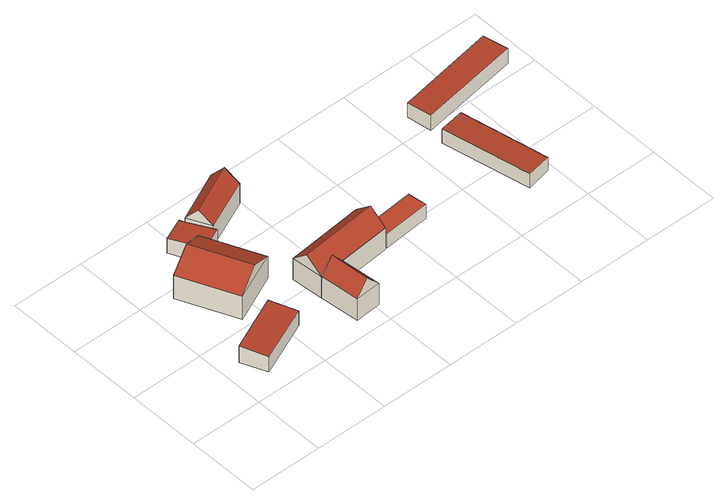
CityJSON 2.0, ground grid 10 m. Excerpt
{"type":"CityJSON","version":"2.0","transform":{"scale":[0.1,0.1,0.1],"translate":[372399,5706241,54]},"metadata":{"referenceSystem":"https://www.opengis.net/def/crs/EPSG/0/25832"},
"CityObjects":{
"building1":{"type":"Building","attributes":{"Gemeindeschluessel":"05911000","Geometrietyp2DReferenz":"3000","function":"31001_2723","roofType":"2100","measuredHeight":2.68,"storeysAboveGround":1},"geometry":[{"type":"Solid","lod":"2","boundaries":[[[[0,1,2,3]],[[4,5,1,0]],[[6,7,5,4]],[[3,2,7,6]],[[4,0,3,6]],[[1,5,7,2]]]],"semantics":{"surfaces":[{"type":"WallSurface"},{"type":"RoofSurface"},{"type":"GroundSurface"}],"values":[[0,0,0,0,1,2]]}}]},
"building2":{"type":"Building","attributes":{"Gemeindeschluessel":"05911000","Geometrietyp2DReferenz":"3000","function":"31001_1010","roofType":"3100","measuredHeight":5.35,"storeysAboveGround":1},"address":[{"country":"Germany","locality":"Bochum","thoroughfareNumber":"20b","thoroughfareName":"Blücherstr."}],"geometry":[{"type":"Solid","lod":"2","boundaries":[[[[8,9,10,11]],[[12,13,9,8]],[[14,15,13,12]],[[16,17,15,14]],[[18,19,17,16]],[[11,10,19,18]],[[11,18,20,21,22,8]],[[12,22,21,14]],[[20,18,16]],[[21,20,16,14]],[[22,12,8]],[[9,13,15,17,19,10]]]],"semantics":{"surfaces":[{"type":"WallSurface"},{"type":"RoofSurface"},{"type":"GroundSurface"}],"values":[[0,0,0,0,0,0,1,1,0,0,0,2]]}}]},
"building3":{"type":"Building","attributes":{"Gemeindeschluessel":"05911000","Geometrietyp2DReferenz":"3000","function":"31001_2729","roofType":"2100","measuredHeight":2.58,"storeysAboveGround":1},"geometry":[{"type":"Solid","lod":"2","boundaries":[[[[23,24,25,26]],[[27,28,24,23]],[[29,30,28,27]],[[31,32,30,29]],[[33,34,32,31]],[[35,36,34,33]],[[37,38,36,35]],[[26,25,38,37]],[[35,33,31,29,27,23,26,37]],[[24,28,30,32,34,36,38,25]]]],"semantics":{"surfaces":[{"type":"WallSurface"},{"type":"RoofSurface"},{"type":"GroundSurface"}],"values":[[0,0,0,0,0,0,0,0,1,2]]}}]},
"building4":{"type":"Building","attributes":{"Gemeindeschluessel":"05911000","Geometrietyp2DReferenz":"3000","function":"31001_1010"},"address":[{"country":"Germany","locality":"Bochum","thoroughfareNumber":"20a","thoroughfareName":"Blücherstr."}],"children":["building4-1","building4-2"]},
"building4-1":{"type":"BuildingPart","attributes":{"roofType":"5000","measuredHeight":5.35,"storeysAboveGround":1},"parents":["building4"],"geometry":[{"type":"Solid","lod":"2","boundaries":[[[[39,40,41,42]],[[43,44,40,39]],[[45,46,44,43]],[[42,41,47,48]],[[49,50,51,52,53]],[[42,53,52,39]],[[51,50,45,43]],[[52,51,43,39]],[[50,49,48,54,45]],[[49,53,42,48]],[[40,44,46,47,41]],[[46,45,54,48,47]]]],"semantics":{"surfaces":[{"type":"WallSurface"},{"type":"RoofSurface"},{"type":"GroundSurface"},{"type":"ClosureSurface"}],"values":[[0,0,0,0,1,1,0,0,0,0,2,3]]}}]},
"building4-2":{"type":"BuildingPart","attributes":{"roofType":"3100","measuredHeight":5.6,"storeysAboveGround":1},"parents":["building4"],"geometry":[{"type":"Solid","lod":"2","boundaries":[[[[49,48,47,55,56]],[[57,58,46,45]],[[56,55,58,57]],[[54,49,59,45]],[[57,60,56]],[[56,60,59,49]],[[45,59,60,57]],[[47,46,58,55]],[[48,49,54]],[[46,47,48,54,45]]]],"semantics":{"surfaces":[{"type":"WallSurface"},{"type":"RoofSurface"},{"type":"GroundSurface"},{"type":"ClosureSurface"}],"values":[[0,0,0,0,0,1,1,2,0,3]]}}]},
"building5":{"type":"Building","attributes":{"Gemeindeschluessel":"05911000","Geometrietyp2DReferenz":"3000","function":"31001_2729","roofType":"3100","measuredHeight":4.92,"storeysAboveGround":1},"geometry":[{"type":"Solid","lod":"2","boundaries":[[[[61,62,63,64]],[[65,66,62,61]],[[67,68,66,65]],[[64,63,68,67]],[[61,69,65]],[[67,70,64]],[[64,70,69,61]],[[65,69,70,67]],[[62,66,68,63]]]],"semantics":{"surfaces":[{"type":"WallSurface"},{"type":"RoofSurface"},{"type":"GroundSurface"}],"values":[[0,0,0,0,0,0,1,1,2]]}}]},
"building6":{"type":"Building","attributes":{"Gemeindeschluessel":"05911000","Geometrietyp2DReferenz":"3000","function":"31001_2723","roofType":"2100","measuredHeight":2.23,"storeysAboveGround":1},"geometry":[{"type":"Solid","lod":"2","boundaries":[[[[71,72,73,74]],[[75,76,72,71]],[[77,78,76,75]],[[74,73,78,77]],[[75,71,74,77]],[[72,76,78,73]]]],"semantics":{"surfaces":[{"type":"WallSurface"},{"type":"RoofSurface"},{"type":"GroundSurface"}],"values":[[0,0,0,0,1,2]]}}]},
"building7":{"type":"Building","attributes":{"Gemeindeschluessel":"05911000","Geometrietyp2DReferenz":"3000","function":"31001_2721","roofType":"2100","measuredHeight":2.22,"storeysAboveGround":1},"geometry":[{"type":"Solid","lod":"2","boundaries":[[[[79,80,81,82]],[[83,84,80,79]],[[85,86,84,83]],[[82,81,86,85]],[[83,79,82,85]],[[80,84,86,81]]]],"semantics":{"surfaces":[{"type":"WallSurface"},{"type":"RoofSurface"},{"type":"GroundSurface"}],"values":[[0,0,0,0,1,2]]}}]},
"building8":{"type":"Building","attributes":{"Gemeindeschluessel":"05911000","Geometrietyp2DReferenz":"3000","function":"31001_2721","roofType":"2100","measuredHeight":2.35,"storeysAboveGround":1},"geometry":[{"type":"Solid","lod":"2","boundaries":[[[[87,88,89,90]],[[91,92,88,87]],[[93,94,92,91]],[[90,89,94,93]],[[91,87,90,93]],[[88,92,94,89]]]],"semantics":{"surfaces":[{"type":"WallSurface"},{"type":"RoofSurface"},{"type":"GroundSurface"}],"values":[[0,0,0,0,1,2]]}}]}
},
"vertices":[
[9,44,57],[9,44,31],[24,10,31],[24,10,54],[83,77,57],[83,77,31],[99,43,54],[99,43,31],
[130,129,57],[130,129,23],[99,197,23],[99,197,57],[64,99,59],[64,99,23],[29,176,59],[29,176,23],[92,205,58],[92,205,23],[95,206,57],[95,206,23],[92,205,59],[62,191,76],[97,114,76],
[95,206,43],[95,206,18],[99,197,18],[99,197,44],[92,205,43],[92,205,18],[76,239,41],[76,239,18],[106,252,41],[106,252,18],[109,245,41],[109,245,18],[124,214,43],[124,214,18],[126,209,44],[126,209,18],
[251,115,62],[251,115,29],[145,104,29],[145,104,62],[255,70,62],[255,70,29],[184,63,62],[184,63,29],[149,60,29],[149,60,62],[149,60,63],[184,63,63],[255,70,63],[253,93,82],[147,82,82],[167,61,62],
[155,6,29],[155,6,63],[190,9,62],[190,9,29],[166,61,85],[171,7,85],
[177,277,47],[177,277,16],[109,245,16],[109,245,47],[192,245,47],[192,245,16],[124,214,47],[124,214,16],[184,262,65],[116,230,65],
[324,78,49],[324,78,27],[321,104,27],[321,104,48],[259,72,49],[259,72,27],[256,98,48],[256,98,27],
[462,172,35],[462,172,15],[427,165,15],[427,165,37],[486,52,35],[486,52,15],[452,45,37],[452,45,15],
[574,217,30],[574,217,6],[568,252,6],[568,252,28],[437,195,30],[437,195,6],[432,229,28],[432,229,6]
]}
